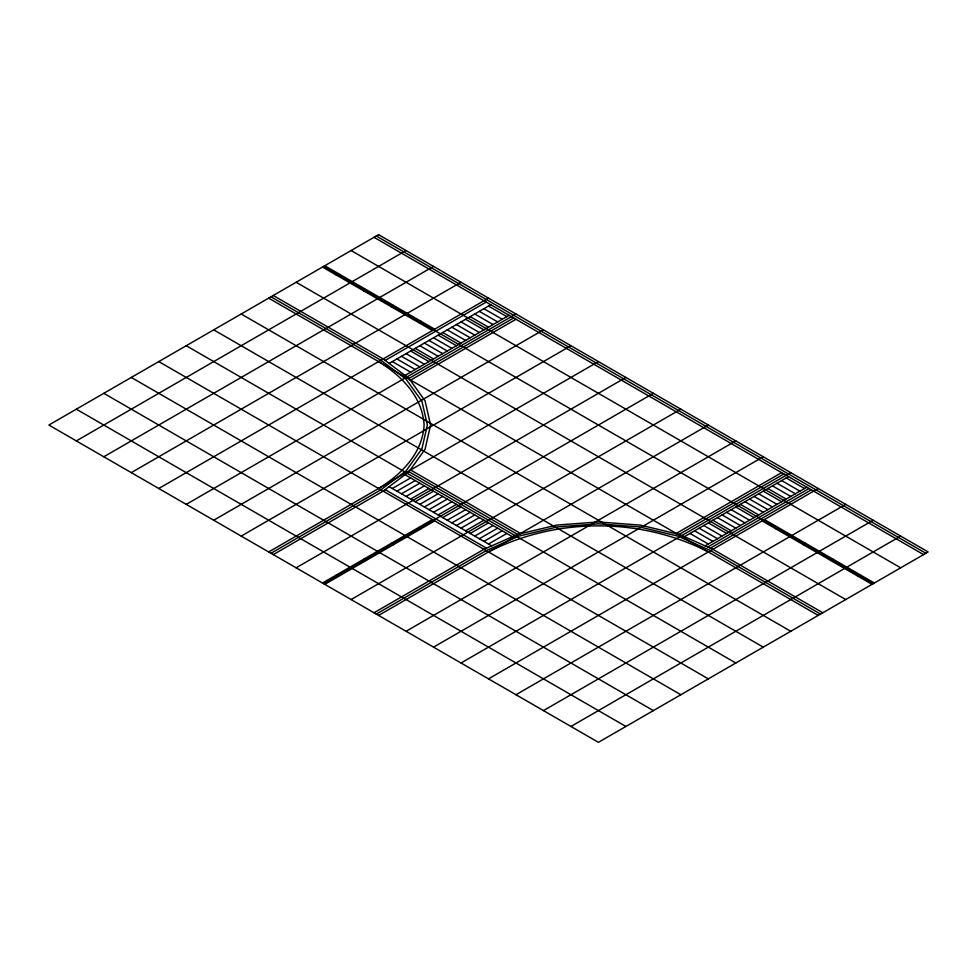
<?xml version="1.0" encoding="UTF-8"?>
<svg xmlns="http://www.w3.org/2000/svg" width="977" height="977" viewBox="0 0 977 977"><rect width="100%" height="100%" fill="white"/><g stroke="black" fill="none" stroke-linecap="round" stroke-linejoin="round"><path stroke-width="1.47" d="M273.255 554.606L383.167 491.15L408.899 471.781L425.068 449.237L430.588 425.044L425.068 400.851L408.899 378.307L383.167 358.938L273.255 295.481M378.587 488.5C401.486 474.346 422.443 453.377 424.116 425.044C422.443 396.711 401.486 375.73 378.587 361.588M336.222 274.989L338.518 273.67M76.328 440.908L406.066 250.539M363.7 290.853L365.996 289.534M103.806 456.772L433.544 266.403M391.179 306.717L393.475 305.398M131.284 472.636L461.022 282.268M418.657 322.581L420.953 321.262M158.762 488.5L488.5 298.132M385.158 360.44L486.204 302.088M389.127 363.432L490.784 304.739M405.04 375.4L509.102 315.315M186.241 504.364L515.978 313.996M408.972 378.417L513.682 317.952M410.316 380.285L515.978 319.284M213.719 520.228L543.456 329.86M241.197 536.092L570.934 345.724M268.675 551.956L598.413 361.588M270.959 553.275L380.871 489.819L406.09 470.853L421.942 448.748L427.352 425.044L421.942 401.327L406.09 379.235L380.871 360.269L270.959 296.8M392.327 488.5L410.645 477.924M396.906 491.15L415.225 480.562M401.486 493.788L419.805 483.212M406.066 496.438L424.384 485.85M410.645 499.076L428.964 488.5M296.153 567.82L625.891 377.452M415.225 501.726L433.544 491.15M419.805 504.364L438.123 493.788M424.384 507.014L442.703 496.438M428.964 509.652L447.283 499.076M433.544 512.302L451.862 501.726M438.123 514.94L456.442 504.364M322.483 583.025L432.396 519.569M323.631 583.684L653.369 393.316M324.779 584.344L434.692 520.888M442.703 517.59L461.022 507.014M447.283 520.228L465.602 509.652M451.862 522.878L470.181 512.302M456.442 525.516L474.761 514.94M461.022 528.166L479.341 517.59M465.602 530.804L483.92 520.228M351.109 599.548L680.847 409.18M470.181 533.454L488.5 522.878M474.761 536.092L493.08 525.516M479.341 538.742L497.659 528.166M483.92 541.38L502.239 530.804M488.5 544.03L506.819 533.454M374.008 612.774L483.92 549.318L517.456 534.456L556.511 525.113L598.413 521.938L640.314 525.113L679.369 534.456L712.905 549.318L822.817 612.774M376.292 614.093L486.204 550.637L519.068 536.08L557.342 526.921L598.413 523.806L639.483 526.921L677.757 536.08L710.609 550.637L820.533 614.093M378.587 615.412L708.325 425.044M406.066 631.276L735.803 440.908M433.544 647.14L763.281 456.772M675.937 533.637L781.6 472.636M679.174 534.407L783.896 473.955M461.022 663.004L790.759 472.636M684.401 536.691L788.476 476.605M705.125 545.874L806.794 487.181M707.727 547.022L809.078 488.5M710.316 548.17L811.374 489.819M488.5 678.868L818.237 488.5M775.872 528.826L778.168 527.495M515.978 694.732L845.716 504.364M803.35 544.69L805.646 543.359M543.456 710.597L873.194 520.228M830.829 560.554L833.125 559.223M570.934 726.461L900.672 536.092M858.307 576.418L860.603 575.099M488.5 551.956C556.072 517.151 640.753 517.151 708.325 551.956M376.292 235.994L925.866 553.275M374.008 237.313L923.57 554.606M488.5 306.057L506.819 316.633M786.18 477.924L804.498 488.5M483.92 308.708L502.239 319.284M781.6 480.562L799.919 491.15M479.341 311.345L497.659 321.922M777.02 483.212L795.339 493.788M474.761 313.996L493.08 324.572M772.441 485.85L790.759 496.438M470.181 316.633L488.5 327.21M767.861 488.5L786.18 499.076M351.109 250.539L900.672 567.82M465.602 319.284L483.92 329.86M763.281 491.15L781.6 501.726M461.022 321.922L479.341 332.498M758.702 493.788L777.02 504.364M456.442 324.572L474.761 335.148M754.122 496.438L772.441 507.014M451.862 327.21L470.181 337.786M749.542 499.076L767.861 509.652M447.283 329.86L465.602 340.436M744.962 501.726L763.281 512.302M442.703 332.498L461.022 343.074M740.383 504.364L758.702 514.94M324.779 265.744L434.692 329.2M764.429 519.569L874.342 583.025M323.631 266.403L873.194 583.684M322.483 267.063L432.396 330.519M762.133 520.888L872.046 584.344M438.123 335.148L456.442 345.724M735.803 507.014L754.122 517.59M433.544 337.786L451.862 348.362M731.223 509.652L749.542 520.228M428.964 340.436L447.283 351.012M726.644 512.302L744.962 522.878M424.384 343.074L442.703 353.65M722.064 514.94L740.383 525.516M419.805 345.724L438.123 356.3M717.484 517.59L735.803 528.166M415.225 348.362L433.544 358.938M712.905 520.228L731.223 530.804M296.153 282.268L845.716 599.548M410.645 351.012L428.964 361.588M708.325 522.878L726.644 533.454M406.066 353.65L424.384 364.226M703.745 525.516L722.064 536.092M401.486 356.3L419.805 366.876M699.166 528.166L717.484 538.742M396.906 358.938L415.225 369.514M694.586 530.804L712.905 541.38M392.327 361.588L410.645 372.164M690.006 533.454L708.325 544.03M268.675 298.132L818.237 615.412M241.197 313.996L790.759 631.276M213.719 329.86L763.281 647.14M410.316 469.803L520.888 533.637M408.972 471.671L517.651 534.407M186.241 345.724L735.803 663.004M405.04 474.688L512.424 536.691M389.127 486.656L491.7 545.874M385.158 489.648L486.509 548.17M158.762 361.588L708.325 678.868M418.657 527.495L420.953 528.826M131.284 377.452L680.847 694.732M391.179 543.359L393.475 544.69M103.806 393.316L653.369 710.597M363.7 559.223L365.996 560.554M76.328 409.18L625.891 726.461M336.222 575.099L338.518 576.418M378.587 234.675L48.85 425.044L598.413 742.325L928.15 551.956L378.587 234.675"/></g></svg>
